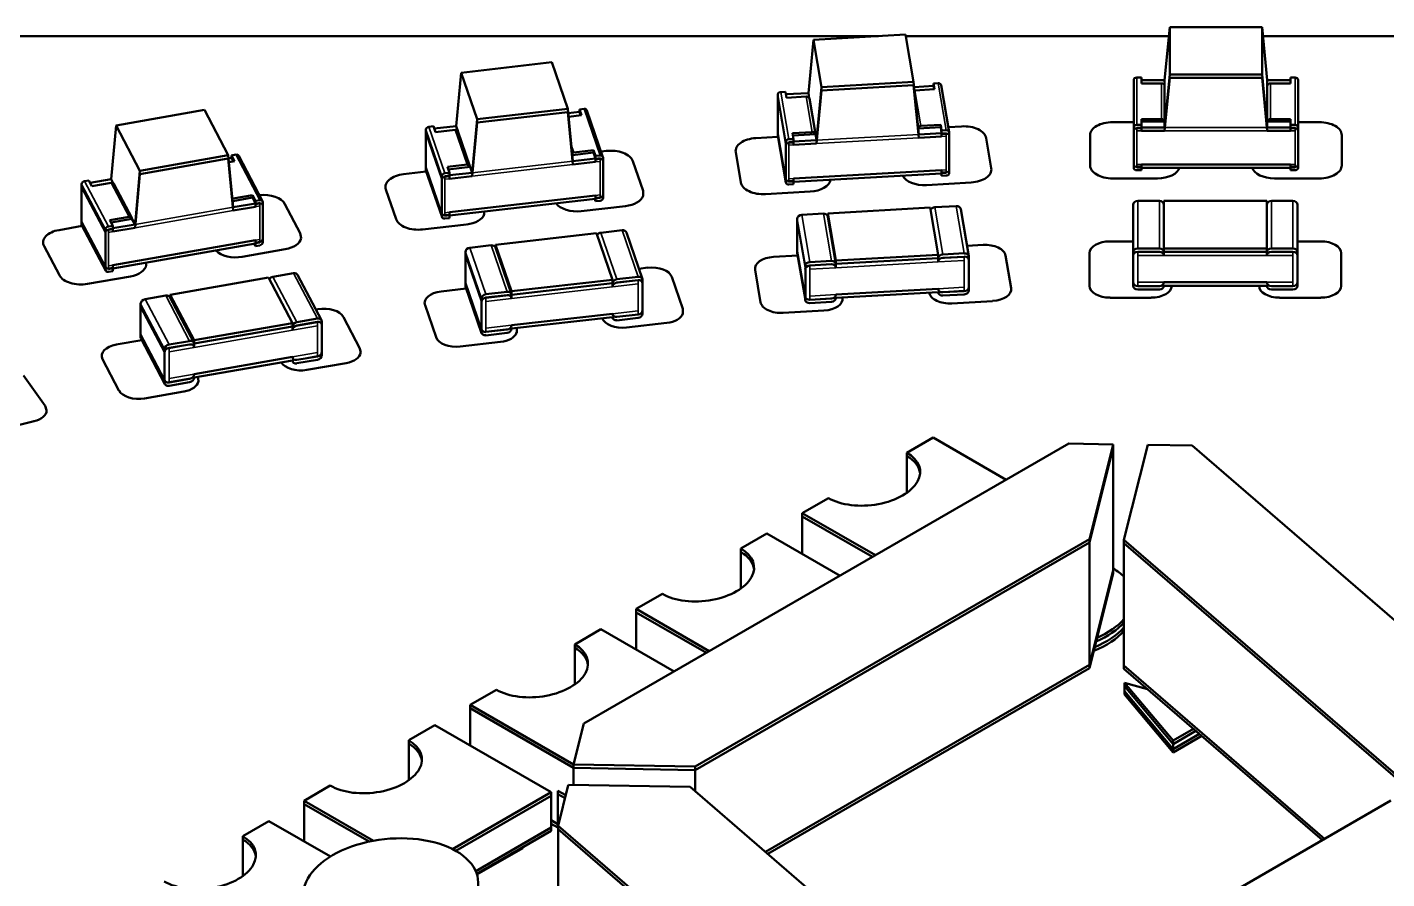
# Model space of a CAD drawing. Header units: inches. Extents: x -20.7 to 49, y -43 to 17.2.
# Drawn here: x 15.621 to 17.184, y 13.495 to 14.474 of the extents above; entities that cross this region are included whole.
import ezdxf

# ---------------------------------------------------------------- set-up
doc = ezdxf.new("R2010")
doc.units = ezdxf.units.IN
doc.header["$MEASUREMENT"] = 0
doc.layers.add('Visible (ANSI)', color=7, linetype='Continuous', lineweight=50)
doc.layers.add('Visible Narrow (ANSI)', color=7, linetype='Continuous', lineweight=35)

msp = doc.modelspace()

# ---------------------------------------------------------------- linework, layer by layer
at = {"layer": 'Visible (ANSI)'}
for p, q in [((15.1796, 14.4634), (16.5999, 14.4634)), ((16.5194, 14.3981), (16.5252, 14.4591)), ((16.5252, 14.4591), (16.631, 14.4652)), ((16.5252, 14.4591), (16.5345, 14.4049)), ((16.631, 14.4652), (16.6403, 14.4109)), ((16.6313, 14.4634), (16.9338, 14.4634)), ((16.9289, 14.413), (16.9348, 14.4738)), ((16.9348, 14.4738), (16.9348, 14.4192)), ((16.9348, 14.4738), (17.0411, 14.4738)), ((17.0411, 14.4738), (17.0411, 14.4192)), ((17.0411, 14.4738), (17.047, 14.413)), ((17.0421, 14.4634), (17.3446, 14.4634)), ((16.1201, 14.4214), (16.2244, 14.4334)), ((16.2244, 14.4334), (16.2428, 14.3799)), ((16.1143, 14.36), (16.1201, 14.4214)), ((16.1201, 14.4214), (16.1386, 14.3679)), ((16.8935, 14.3585), (16.8935, 14.413)), ((16.897, 14.4159), (16.9023, 14.4159)), ((16.9023, 14.4159), (16.9023, 14.4091)), ((16.9023, 14.413), (16.9289, 14.413)), ((16.9289, 14.3585), (16.9348, 14.4192)), ((16.9289, 14.3546), (16.9348, 14.4154)), ((16.9289, 14.413), (16.9289, 14.4062)), ((16.9348, 14.4192), (17.0411, 14.4192)), ((16.9348, 14.4154), (17.0411, 14.4154)), ((17.0411, 14.4192), (17.047, 14.3585)), ((17.0411, 14.4154), (17.047, 14.3546)), ((17.047, 14.413), (17.047, 14.4062)), ((17.047, 14.413), (17.0736, 14.413)), ((17.0736, 14.4159), (17.0789, 14.4159)), ((17.0736, 14.4091), (17.0736, 14.4159)), ((17.0824, 14.3585), (17.0824, 14.413)), ((16.4876, 14.3991), (16.4929, 14.3994)), ((16.4929, 14.3994), (16.4941, 14.3927)), ((16.4934, 14.3966), (16.5194, 14.3981)), ((16.5194, 14.3981), (16.5204, 14.3921)), ((16.5286, 14.3438), (16.5345, 14.4049)), ((16.5286, 14.3399), (16.5345, 14.401)), ((16.5345, 14.4049), (16.6403, 14.4109)), ((16.5345, 14.401), (16.6403, 14.407)), ((16.6403, 14.4109), (16.6462, 14.3505)), ((16.6403, 14.407), (16.6462, 14.3466)), ((16.6409, 14.405), (16.6634, 14.4062)), ((16.6416, 14.4011), (16.6645, 14.4024)), ((16.6634, 14.4091), (16.6686, 14.4094)), ((16.6645, 14.4024), (16.6634, 14.4091)), ((16.6634, 14.4091), (16.6634, 14.4062)), ((16.6634, 14.4062), (16.664, 14.4023)), ((16.6814, 14.3529), (16.6721, 14.4071)), ((16.9023, 14.4091), (16.9254, 14.4091)), ((16.9289, 14.3653), (16.9289, 14.4062)), ((17.047, 14.3653), (17.047, 14.4062)), ((17.0506, 14.4091), (17.0736, 14.4091)), ((16.4841, 14.3536), (16.4841, 14.3961)), ((16.4841, 14.3498), (16.4841, 14.3922)), ((16.4941, 14.3927), (16.517, 14.394)), ((16.5274, 14.351), (16.5205, 14.3917)), ((15.7234, 14.3609), (15.8251, 14.3787)), ((15.8251, 14.3787), (15.8525, 14.3265)), ((16.1328, 14.3065), (16.1386, 14.3679)), ((16.1386, 14.3679), (16.2428, 14.3799)), ((16.1386, 14.364), (16.2428, 14.376)), ((16.2428, 14.3799), (16.2486, 14.3198)), ((16.2428, 14.376), (16.2486, 14.3159)), ((16.2433, 14.3748), (16.2562, 14.3763)), ((16.2437, 14.3708), (16.2586, 14.3725)), ((16.2562, 14.3792), (16.2615, 14.3798)), ((16.2586, 14.3725), (16.2562, 14.3792)), ((16.2562, 14.3792), (16.2562, 14.3763)), ((16.2562, 14.3763), (16.2576, 14.3724)), ((16.2832, 14.3245), (16.2648, 14.378)), ((16.9254, 14.3682), (16.9023, 14.3682)), ((16.9023, 14.3682), (16.9023, 14.3614)), ((17.0736, 14.3682), (17.0506, 14.3682)), ((17.0736, 14.3614), (17.0736, 14.3682)), ((15.7177, 14.2992), (15.7234, 14.3609)), ((15.7234, 14.3609), (15.7508, 14.3087)), ((16.0796, 14.3136), (16.0796, 14.356)), ((16.0796, 14.3097), (16.0796, 14.3521)), ((16.0831, 14.3593), (16.0883, 14.3599)), ((16.0883, 14.3599), (16.0906, 14.3532)), ((16.0892, 14.3571), (16.1143, 14.36)), ((16.0906, 14.3532), (16.1132, 14.3558)), ((16.1143, 14.36), (16.1162, 14.3547)), ((16.1303, 14.3139), (16.1165, 14.3541)), ((16.1328, 14.3026), (16.1386, 14.364)), ((16.5239, 14.3532), (16.501, 14.3519)), ((16.501, 14.3519), (16.5022, 14.3452)), ((16.5015, 14.3491), (16.5275, 14.3506)), ((16.5275, 14.3506), (16.5286, 14.3438)), ((16.6455, 14.3573), (16.6715, 14.3587)), ((16.6462, 14.3505), (16.6726, 14.352)), ((16.6715, 14.3616), (16.6485, 14.3603)), ((16.6726, 14.3549), (16.6715, 14.3616)), ((16.6715, 14.3616), (16.6715, 14.3587)), ((16.6715, 14.3587), (16.6726, 14.352)), ((16.6726, 14.3549), (16.6779, 14.3552)), ((16.6726, 14.3549), (16.6726, 14.352)), ((16.6726, 14.351), (16.6779, 14.3513)), ((16.6726, 14.351), (16.6726, 14.3481)), ((16.6804, 14.3588), (16.6955, 14.3597)), ((16.6814, 14.31), (16.6814, 14.3525)), ((16.8433, 14.3148), (16.8433, 14.3497)), ((16.8691, 14.3646), (16.8935, 14.3646)), ((16.8935, 14.316), (16.8935, 14.3585)), ((16.8935, 14.3122), (16.8935, 14.3546)), ((16.897, 14.3614), (16.9023, 14.3614)), ((16.897, 14.3575), (16.9023, 14.3575)), ((16.9023, 14.3653), (16.9289, 14.3653)), ((16.9023, 14.3585), (16.9023, 14.3614)), ((16.9023, 14.3585), (16.9289, 14.3585)), ((16.9023, 14.3546), (16.9023, 14.3575)), ((16.9023, 14.3546), (16.9289, 14.3546)), ((16.9289, 14.3653), (16.9289, 14.3585)), ((17.047, 14.3653), (17.047, 14.3585)), ((17.047, 14.3653), (17.0736, 14.3653)), ((17.047, 14.3585), (17.0736, 14.3585)), ((17.047, 14.3546), (17.0736, 14.3546)), ((17.0736, 14.3614), (17.0789, 14.3614)), ((17.0736, 14.3614), (17.0736, 14.3585)), ((17.0736, 14.3575), (17.0789, 14.3575)), ((17.0736, 14.3575), (17.0736, 14.3546)), ((17.0824, 14.3646), (17.1068, 14.3646)), ((17.0824, 14.316), (17.0824, 14.3585)), ((17.0824, 14.3122), (17.0824, 14.3546)), ((17.1326, 14.3497), (17.1326, 14.3148)), ((16.459, 14.3462), (16.4844, 14.3477)), ((16.4934, 14.2951), (16.4841, 14.3494)), ((16.4934, 14.2993), (16.4934, 14.3418)), ((16.4934, 14.2955), (16.4934, 14.3379)), ((16.4969, 14.3449), (16.5022, 14.3452)), ((16.4969, 14.341), (16.5022, 14.3413)), ((16.5022, 14.3423), (16.5022, 14.3452)), ((16.5022, 14.3423), (16.5286, 14.3438)), ((16.5022, 14.3384), (16.5022, 14.3413)), ((16.5022, 14.3384), (16.5286, 14.3399)), ((16.6462, 14.3466), (16.6726, 14.3481)), ((16.6814, 14.3062), (16.6814, 14.3486)), ((16.7238, 14.3463), (16.7297, 14.3115)), ((15.7508, 14.3087), (15.8525, 14.3265)), ((15.7508, 14.3049), (15.8525, 14.3227)), ((15.8525, 14.3265), (15.8582, 14.2668)), ((15.8525, 14.3227), (15.8582, 14.2629)), ((15.8529, 14.3229), (15.8562, 14.3234)), ((15.8533, 14.3187), (15.8596, 14.3198)), ((15.8562, 14.3263), (15.8613, 14.3272)), ((15.8596, 14.3198), (15.8562, 14.3263)), ((15.8562, 14.3263), (15.8562, 14.3234)), ((15.8562, 14.3234), (15.8582, 14.3196)), ((15.8918, 14.2738), (15.8644, 14.326)), ((16.248, 14.3267), (16.2724, 14.3295)), ((16.2486, 14.3198), (16.2747, 14.3228)), ((16.2486, 14.3159), (16.2747, 14.3189)), ((16.2724, 14.3324), (16.2498, 14.3298)), ((16.2747, 14.3257), (16.2724, 14.3324)), ((16.2724, 14.3324), (16.2724, 14.3295)), ((16.2724, 14.3295), (16.2747, 14.3228)), ((16.2747, 14.3257), (16.2799, 14.3263)), ((16.2747, 14.3257), (16.2747, 14.3228)), ((16.2747, 14.3218), (16.2799, 14.3224)), ((16.2747, 14.3218), (16.2747, 14.3189)), ((16.2811, 14.3308), (16.2871, 14.3315)), ((16.2834, 14.2813), (16.2834, 14.3238)), ((16.2834, 14.2775), (16.2834, 14.3199)), ((16.3175, 14.3198), (16.3293, 14.2855)), ((16.4417, 14.2952), (16.4358, 14.3299)), ((15.7452, 14.247), (15.7508, 14.3087)), ((15.7452, 14.2431), (15.7508, 14.3049)), ((16.054, 14.3047), (16.0801, 14.3078)), ((16.0982, 14.2555), (16.0797, 14.309)), ((16.1015, 14.3058), (16.1067, 14.3064)), ((16.127, 14.3157), (16.1044, 14.3131)), ((16.1044, 14.3131), (16.1067, 14.3064)), ((16.1054, 14.3103), (16.1305, 14.3132)), ((16.1067, 14.3035), (16.1328, 14.3065)), ((16.1067, 14.3035), (16.1067, 14.3064)), ((16.1305, 14.3132), (16.1328, 14.3065)), ((16.5022, 14.2998), (16.6726, 14.3095)), ((16.5022, 14.296), (16.6726, 14.3057)), ((16.6726, 14.3028), (16.6721, 14.3056)), ((16.6726, 14.3095), (16.6726, 14.3066)), ((16.6726, 14.3066), (16.6779, 14.3069)), ((16.6726, 14.3057), (16.6726, 14.3028)), ((16.6726, 14.3028), (16.6779, 14.3031)), ((16.897, 14.3131), (16.9023, 14.3131)), ((16.897, 14.3093), (16.9023, 14.3093)), ((16.9023, 14.316), (17.0736, 14.316)), ((16.9023, 14.3131), (16.9023, 14.316)), ((16.9023, 14.3122), (17.0736, 14.3122)), ((16.9023, 14.3093), (16.9023, 14.3122)), ((17.0736, 14.316), (17.0736, 14.3131)), ((17.0736, 14.3131), (17.0789, 14.3131)), ((17.0736, 14.3122), (17.0736, 14.3093)), ((17.0736, 14.3093), (17.0789, 14.3093)), ((15.6838, 14.2508), (15.6838, 14.2932)), ((15.6838, 14.247), (15.6838, 14.2894)), ((15.6872, 14.2967), (15.6923, 14.2976)), ((15.6923, 14.2976), (15.6957, 14.2911)), ((15.6937, 14.295), (15.7177, 14.2992)), ((15.6957, 14.2911), (15.7178, 14.295)), ((15.7177, 14.2992), (15.7202, 14.2945)), ((15.7415, 14.2546), (15.7209, 14.2937)), ((16.0455, 14.2529), (16.0337, 14.2872)), ((16.098, 14.2601), (16.098, 14.3025)), ((16.098, 14.2562), (16.098, 14.2986)), ((16.1015, 14.3019), (16.1067, 14.3025)), ((16.1067, 14.2996), (16.1328, 14.3026)), ((16.1067, 14.2996), (16.1067, 14.3025)), ((16.4969, 14.2966), (16.5022, 14.2969)), ((16.4969, 14.2928), (16.5022, 14.2931)), ((16.5022, 14.2969), (16.5022, 14.2998)), ((16.5022, 14.2931), (16.5022, 14.296)), ((16.7065, 14.2952), (16.6551, 14.2923)), ((16.9208, 14.2998), (16.8691, 14.2998)), ((17.1068, 14.2998), (17.0551, 14.2998)), ((15.8575, 14.2738), (15.8802, 14.2778)), ((15.8802, 14.2806), (15.8582, 14.2768)), ((15.8836, 14.2741), (15.8802, 14.2806)), ((15.8802, 14.2806), (15.8802, 14.2778)), ((15.8802, 14.2778), (15.8836, 14.2712)), ((15.8836, 14.2741), (15.8887, 14.275)), ((15.8836, 14.2741), (15.8836, 14.2712)), ((15.8921, 14.2303), (15.8921, 14.2727)), ((16.1067, 14.2611), (16.2747, 14.2804)), ((16.1067, 14.2572), (16.2747, 14.2765)), ((16.2747, 14.2736), (16.2737, 14.2764)), ((16.2747, 14.2804), (16.2747, 14.2775)), ((16.2747, 14.2775), (16.2799, 14.2781)), ((16.2747, 14.2765), (16.2747, 14.2736)), ((16.2747, 14.2736), (16.2799, 14.2742)), ((16.3293, 14.2855), (16.3293, 14.2797)), ((16.5214, 14.2847), (16.47, 14.2818)), ((16.8981, 14.274), (16.9229, 14.274)), ((16.9282, 14.2194), (16.9282, 14.274)), ((16.9282, 14.274), (17.0463, 14.274)), ((17.0463, 14.2194), (17.0463, 14.274)), ((17.0517, 14.274), (17.0765, 14.274)), ((15.8582, 14.2668), (15.8836, 14.2712)), ((15.8582, 14.2629), (15.8836, 14.2674)), ((15.8836, 14.2703), (15.8887, 14.2712)), ((15.8836, 14.2703), (15.8836, 14.2674)), ((15.8921, 14.2264), (15.8921, 14.2689)), ((15.9176, 14.2704), (15.9352, 14.237)), ((16.1015, 14.2576), (16.1067, 14.2582)), ((16.1067, 14.2582), (16.1067, 14.2611)), ((16.1067, 14.2543), (16.1067, 14.2572)), ((16.1468, 14.2618), (16.1468, 14.2588)), ((16.309, 14.268), (16.2583, 14.2622)), ((16.5119, 14.258), (16.5366, 14.2594)), ((16.5511, 14.2016), (16.5418, 14.2559)), ((16.5419, 14.2597), (16.6594, 14.2664)), ((16.5511, 14.2054), (16.5419, 14.2597)), ((16.5419, 14.2556), (16.5419, 14.2597)), ((16.6687, 14.2121), (16.6594, 14.2664)), ((16.6647, 14.2667), (16.6894, 14.2681)), ((16.7039, 14.2103), (16.6946, 14.2646)), ((16.8928, 14.2151), (16.8928, 14.2697)), ((17.0818, 14.2151), (17.0818, 14.2697)), ((15.6579, 14.2405), (15.6845, 14.2452)), ((15.7115, 14.1937), (15.6841, 14.2459)), ((15.7113, 14.1986), (15.7113, 14.241)), ((15.7146, 14.2445), (15.7197, 14.2454)), ((15.7146, 14.2407), (15.7197, 14.2416)), ((15.7383, 14.2558), (15.7163, 14.2519)), ((15.7163, 14.2519), (15.7197, 14.2454)), ((15.7177, 14.2493), (15.7417, 14.2535)), ((15.7197, 14.2425), (15.7452, 14.247)), ((15.7197, 14.2425), (15.7197, 14.2454)), ((15.7197, 14.2387), (15.7452, 14.2431)), ((15.7197, 14.2387), (15.7197, 14.2416)), ((15.7417, 14.2535), (15.7452, 14.247)), ((16.1265, 14.247), (16.0759, 14.2412)), ((16.1015, 14.2537), (16.1067, 14.2543)), ((16.2808, 14.2375), (16.3051, 14.2403)), ((16.5066, 14.2186), (16.5066, 14.2533)), ((16.5066, 14.2148), (16.5066, 14.2495)), ((16.5511, 14.2015), (16.5419, 14.2558)), ((16.5419, 14.2556), (16.5419, 14.2558)), ((15.7113, 14.1948), (15.7113, 14.2372)), ((15.7197, 14.2001), (15.8836, 14.2288)), ((15.7197, 14.1962), (15.8836, 14.2249)), ((15.8836, 14.222), (15.8822, 14.2247)), ((15.8836, 14.2288), (15.8836, 14.2259)), ((15.8836, 14.2259), (15.8887, 14.2268)), ((15.8836, 14.2249), (15.8836, 14.222)), ((15.9352, 14.237), (15.9362, 14.2312)), ((16.1598, 14.2236), (16.2756, 14.2369)), ((16.294, 14.1834), (16.2756, 14.2369)), ((16.3286, 14.1842), (16.3102, 14.2377)), ((16.8662, 14.2275), (16.8928, 14.2275)), ((17.0818, 14.2275), (17.1084, 14.2275)), ((15.6583, 14.1885), (15.6407, 14.2219)), ((15.918, 14.2184), (15.8685, 14.2097)), ((15.8836, 14.222), (15.8887, 14.2229)), ((16.125, 14.1805), (16.125, 14.2152)), ((16.125, 14.1767), (16.125, 14.2114)), ((16.1302, 14.2202), (16.1546, 14.223)), ((16.178, 14.1669), (16.1596, 14.2204)), ((16.1782, 14.1701), (16.1598, 14.2236)), ((16.1598, 14.2198), (16.1598, 14.2236)), ((16.4793, 14.2097), (16.5071, 14.2113)), ((16.5159, 14.1599), (16.5066, 14.2142)), ((16.5511, 14.2054), (16.6687, 14.2121)), ((16.6687, 14.2077), (16.6687, 14.2121)), ((16.6739, 14.2124), (16.6986, 14.2138)), ((16.6739, 14.2085), (16.6986, 14.2099)), ((16.7018, 14.2223), (16.7202, 14.2234)), ((16.7039, 14.175), (16.7039, 14.2097)), ((16.7461, 14.2111), (16.7524, 14.1738)), ((16.8426, 14.1764), (16.8426, 14.2139)), ((16.8928, 14.1804), (16.8928, 14.2151)), ((16.8928, 14.1765), (16.8928, 14.2112)), ((16.8981, 14.2194), (16.9229, 14.2194)), ((16.8981, 14.2156), (16.9229, 14.2156)), ((16.9282, 14.2194), (17.0463, 14.2194)), ((16.9282, 14.2151), (16.9282, 14.2194)), ((16.9282, 14.2156), (17.0463, 14.2156)), ((16.9282, 14.2112), (16.9282, 14.2156)), ((17.0463, 14.2151), (17.0463, 14.2194)), ((17.0463, 14.2112), (17.0463, 14.2156)), ((17.0517, 14.2194), (17.0765, 14.2194)), ((17.0517, 14.2156), (17.0765, 14.2156)), ((17.0818, 14.1804), (17.0818, 14.2151)), ((17.0818, 14.1765), (17.0818, 14.2112)), ((17.132, 14.2139), (17.132, 14.1764)), ((15.7146, 14.1963), (15.7197, 14.1972)), ((15.7197, 14.1972), (15.7197, 14.2001)), ((15.7197, 14.1933), (15.7197, 14.1962)), ((15.7577, 14.2029), (15.7582, 14.2)), ((16.3245, 14.1961), (16.3347, 14.1973)), ((16.4645, 14.1574), (16.4581, 14.1948)), ((16.5159, 14.1643), (16.5159, 14.1991)), ((16.5159, 14.1605), (16.5159, 14.1952)), ((16.5211, 14.2037), (16.5458, 14.2051)), ((16.5211, 14.1998), (16.5458, 14.2012)), ((16.5511, 14.2015), (16.6687, 14.2082)), ((16.5511, 14.2011), (16.5511, 14.2054)), ((16.5511, 14.1972), (16.5511, 14.2015)), ((16.6687, 14.2039), (16.6687, 14.2082)), ((16.7039, 14.1712), (16.7039, 14.2059)), ((15.74, 14.1872), (15.6905, 14.1785)), ((15.7146, 14.1925), (15.7197, 14.1933)), ((15.7856, 14.166), (15.8987, 14.1858)), ((15.9261, 14.1336), (15.8987, 14.1858)), ((15.9038, 14.1867), (15.9275, 14.1909)), ((15.9596, 14.1368), (15.9322, 14.189)), ((16.1782, 14.1701), (16.294, 14.1834)), ((16.1782, 14.1662), (16.294, 14.1795)), ((16.294, 14.179), (16.294, 14.1834)), ((16.294, 14.1752), (16.294, 14.1795)), ((16.2993, 14.184), (16.3236, 14.1868)), ((16.2993, 14.1801), (16.3236, 14.1829)), ((16.3288, 14.1483), (16.3288, 14.183)), ((16.3288, 14.1445), (16.3288, 14.1792)), ((16.3625, 14.1866), (16.3751, 14.1498)), ((16.9282, 14.1804), (17.0463, 14.1804)), ((15.7568, 14.161), (15.7806, 14.1651)), ((15.8127, 14.1111), (15.7853, 14.1633)), ((15.8131, 14.1138), (15.7856, 14.166)), ((15.7856, 14.1625), (15.7856, 14.166)), ((16.0972, 14.17), (16.126, 14.1733)), ((16.1436, 14.122), (16.1252, 14.1755)), ((16.1487, 14.1667), (16.173, 14.1695)), ((16.1487, 14.1628), (16.173, 14.1656)), ((16.1782, 14.1662), (16.1781, 14.1664)), ((16.1782, 14.1657), (16.1782, 14.1701)), ((16.1782, 14.1619), (16.1782, 14.1662)), ((16.5511, 14.1663), (16.6687, 14.173)), ((16.5511, 14.1625), (16.6687, 14.1692)), ((16.5585, 14.1629), (16.5585, 14.1628)), ((16.6584, 14.1685), (16.6584, 14.1686)), ((16.6687, 14.1686), (16.6686, 14.1692)), ((16.6739, 14.169), (16.6986, 14.1704)), ((16.6739, 14.1651), (16.6986, 14.1665)), ((16.9135, 14.1627), (16.8662, 14.1627)), ((16.8981, 14.176), (16.9229, 14.176)), ((16.8981, 14.1722), (16.9229, 14.1722)), ((16.9282, 14.1765), (17.0463, 14.1765)), ((16.9371, 14.1765), (16.9371, 14.1764)), ((17.0375, 14.1764), (17.0375, 14.1765)), ((17.0517, 14.176), (17.0765, 14.176)), ((17.0517, 14.1722), (17.0765, 14.1722)), ((17.1084, 14.1627), (17.0611, 14.1627)), ((15.7517, 14.121), (15.7517, 14.1557)), ((15.7517, 14.1172), (15.7517, 14.1519)), ((15.9532, 14.1491), (15.9554, 14.1495)), ((16.0913, 14.1172), (16.0787, 14.154)), ((16.1434, 14.127), (16.1434, 14.1617)), ((16.1434, 14.1232), (16.1434, 14.1579)), ((16.3751, 14.1498), (16.3751, 14.1445)), ((16.5373, 14.1479), (16.4903, 14.1452)), ((16.5211, 14.1603), (16.5458, 14.1617)), ((16.5211, 14.1564), (16.5458, 14.1578)), ((16.7312, 14.1589), (16.6842, 14.1562)), ((15.8131, 14.1138), (15.9261, 14.1336)), ((15.9261, 14.1293), (15.9261, 14.1336)), ((15.9312, 14.1345), (15.9549, 14.1387)), ((15.9312, 14.1307), (15.9549, 14.1348)), ((15.96, 14.1005), (15.96, 14.1352)), ((15.96, 14.0966), (15.96, 14.1314)), ((15.9849, 14.1404), (16.0038, 14.1045)), ((16.1782, 14.131), (16.294, 14.1443)), ((16.1782, 14.1272), (16.294, 14.1405)), ((16.2942, 14.1393), (16.2938, 14.1404)), ((16.2993, 14.1406), (16.3236, 14.1434)), ((16.2993, 14.1367), (16.3236, 14.1395)), ((16.3566, 14.1338), (16.3102, 14.1284)), ((15.7795, 14.0634), (15.7521, 14.1156)), ((15.8131, 14.11), (15.9261, 14.1298)), ((15.9261, 14.1254), (15.9261, 14.1298)), ((16.1487, 14.1233), (16.173, 14.1261)), ((16.1487, 14.1194), (16.173, 14.1222)), ((16.184, 14.1278), (16.184, 14.1225)), ((15.7237, 14.1089), (15.7529, 14.114)), ((15.7792, 14.0688), (15.7792, 14.1035)), ((15.7792, 14.065), (15.7792, 14.0997)), ((15.7843, 14.1088), (15.808, 14.1129)), ((15.7843, 14.1049), (15.808, 14.1091)), ((15.8131, 14.11), (15.813, 14.11)), ((15.8131, 14.1095), (15.8131, 14.1138)), ((15.8131, 14.1056), (15.8131, 14.11)), ((16.0038, 14.1045), (16.0047, 14.0992)), ((16.1654, 14.1118), (16.1191, 14.1065)), ((15.7268, 14.056), (15.708, 14.0919)), ((15.8131, 14.0748), (15.9261, 14.0946)), ((15.8131, 14.0709), (15.9261, 14.0907)), ((15.9265, 14.0891), (15.9257, 14.0906)), ((15.9312, 14.0911), (15.9549, 14.0953)), ((15.9312, 14.0873), (15.9549, 14.0914)), ((15.988, 14.0875), (15.9428, 14.0796)), ((15.617, 14.0731), (15.6418, 14.0385)), ((15.7843, 14.0654), (15.808, 14.0695)), ((15.8173, 14.0716), (15.8182, 14.0666)), ((15.8015, 14.0549), (15.7563, 14.0469)), ((15.7843, 14.0615), (15.808, 14.0657)), ((15.6418, 14.0385), (15.6436, 14.0333)), ((15.6291, 14.0207), (15.5854, 14.0102)), ((16.2613, 13.673), (16.8188, 13.9949)), ((16.6327, 13.9845), (16.6628, 14.0018)), ((16.7468, 13.9533), (16.6628, 14.0018)), ((16.8188, 13.9949), (16.8699, 13.9941)), ((16.8699, 13.9941), (16.8424, 13.8851)), ((16.8699, 13.9902), (16.8424, 13.8812)), ((16.8699, 13.9941), (16.8699, 13.8494)), ((16.8699, 13.9902), (16.8699, 13.8455)), ((16.8822, 13.8844), (16.9097, 13.9934)), ((16.9097, 13.9934), (16.9607, 13.9926)), ((16.9607, 13.9926), (17.3247, 13.6781)), ((16.6327, 13.9845), (16.6327, 13.9385)), ((16.6327, 13.9806), (16.6327, 13.9385)), ((16.5124, 13.915), (16.5425, 13.9324)), ((16.5964, 13.8665), (16.5124, 13.915)), ((16.5124, 13.915), (16.5124, 13.8682)), ((16.5931, 13.8646), (16.5124, 13.9112)), ((16.5124, 13.9112), (16.5124, 13.8682)), ((16.8424, 13.8851), (16.3893, 13.6235)), ((16.8424, 13.8812), (16.3893, 13.6196)), ((16.4418, 13.8742), (16.4718, 13.8916)), ((16.5558, 13.8431), (16.4718, 13.8916)), ((16.8424, 13.7404), (16.8424, 13.8851)), ((16.8424, 13.7366), (16.8424, 13.8812)), ((17.203, 13.6076), (16.8822, 13.8844)), ((16.8822, 13.8844), (16.8822, 13.7398)), ((16.4418, 13.8742), (16.4418, 13.8283)), ((16.4418, 13.8704), (16.4418, 13.8283)), ((17.203, 13.6037), (16.8822, 13.8806)), ((16.8822, 13.8806), (16.8822, 13.7359)), ((16.8424, 13.7404), (16.8699, 13.8494)), ((16.8424, 13.7366), (16.8699, 13.8455)), ((16.3215, 13.8048), (16.3516, 13.8222)), ((16.4055, 13.7563), (16.3215, 13.8048)), ((16.3215, 13.8048), (16.3215, 13.7579)), ((16.4022, 13.7544), (16.3215, 13.8009)), ((16.3215, 13.8009), (16.3215, 13.7579)), ((16.2508, 13.764), (16.2809, 13.7814)), ((16.3649, 13.7329), (16.2809, 13.7814)), ((16.2508, 13.718), (16.2508, 13.764)), ((16.2508, 13.718), (16.2508, 13.7602)), ((16.4701, 13.5255), (16.8424, 13.7404)), ((16.4728, 13.5232), (16.8424, 13.7366)), ((16.8822, 13.7398), (17.1129, 13.5406)), ((16.8822, 13.7359), (17.1103, 13.5391)), ((16.1306, 13.6946), (16.1607, 13.7119)), ((16.8827, 13.7102), (16.8827, 13.7198)), ((16.8827, 13.7198), (16.9093, 13.7125)), ((16.9388, 13.6534), (16.8827, 13.7198)), ((16.8827, 13.7063), (16.8827, 13.7159)), ((16.9388, 13.6495), (16.8827, 13.7159)), ((16.8827, 13.7102), (16.9388, 13.6437)), ((16.2494, 13.626), (16.1306, 13.6946)), ((16.1306, 13.6946), (16.1306, 13.6477)), ((16.8827, 13.7063), (16.9388, 13.6398)), ((16.2494, 13.6221), (16.1306, 13.6907)), ((16.1306, 13.6907), (16.1306, 13.6477)), ((16.0599, 13.6538), (16.09, 13.6711)), ((16.2236, 13.594), (16.09, 13.6711)), ((16.2494, 13.6258), (16.2613, 13.673)), ((16.9622, 13.6669), (16.9388, 13.6534)), ((16.9649, 13.6646), (16.9388, 13.6495)), ((16.0599, 13.6078), (16.0599, 13.6538)), ((16.0599, 13.6078), (16.0599, 13.6499)), ((16.9388, 13.6437), (16.9689, 13.6611)), ((16.9388, 13.6398), (16.9716, 13.6588)), ((16.9388, 13.6534), (16.9388, 13.6437)), ((16.9388, 13.6495), (16.9388, 13.6398)), ((16.3893, 13.6235), (16.2494, 13.6258)), ((16.2494, 13.6258), (16.2494, 13.6025)), ((16.3893, 13.6196), (16.2494, 13.622)), ((16.2494, 13.622), (16.2494, 13.6025)), ((16.3893, 13.6235), (16.3893, 13.5952)), ((16.3893, 13.6196), (16.3893, 13.5952)), ((15.9397, 13.5843), (15.9697, 13.6017)), ((16.2316, 13.5554), (16.243, 13.6008)), ((16.243, 13.6008), (16.2435, 13.6026)), ((16.2435, 13.6026), (16.3834, 13.6003)), ((16.3834, 13.6003), (16.7069, 13.3211)), ((16.0194, 13.5383), (15.9397, 13.5843)), ((15.9397, 13.5843), (15.9397, 13.5375)), ((16.1104, 13.5286), (16.2236, 13.594)), ((16.1139, 13.5268), (16.2236, 13.5901)), ((16.2236, 13.594), (16.2236, 13.5535)), ((16.2236, 13.5901), (16.2236, 13.5496)), ((16.2315, 13.5572), (16.2315, 13.5958)), ((16.2315, 13.5958), (16.2405, 13.5906)), ((16.2315, 13.5534), (16.2315, 13.592)), ((16.2315, 13.592), (16.2396, 13.5873)), ((16.7493, 13.3306), (17.189, 13.5845)), ((16.0145, 13.5373), (15.9397, 13.5805)), ((15.9397, 13.5805), (15.9397, 13.5375)), ((15.869, 13.5436), (15.8991, 13.5609)), ((15.9698, 13.5201), (15.8991, 13.5609)), ((16.2236, 13.5535), (16.1369, 13.5034)), ((16.2236, 13.5618), (16.2315, 13.5572)), ((16.2236, 13.5579), (16.2315, 13.5534)), ((16.2322, 13.5576), (16.2315, 13.5572)), ((16.2316, 13.5535), (16.2315, 13.5534)), ((16.5849, 13.2509), (16.2316, 13.5554)), ((16.2316, 13.5554), (16.2316, 13.4108)), ((15.869, 13.4976), (15.869, 13.5436)), ((15.869, 13.4976), (15.869, 13.5397)), ((16.2236, 13.5496), (16.1381, 13.5003)), ((16.5849, 13.247), (16.2316, 13.5516)), ((16.2316, 13.5516), (16.2316, 13.4069)), ((16.1909, 13.5299), (16.1383, 13.4996)), ((16.1909, 13.5299), (16.1909, 13.5307))]:
    msp.add_line(p, q, dxfattribs=at)
for centre, major_axis, ratio, start_param, end_param in [((16.897, 14.413), (-0.00354, 0), 0.816497, 4.712389, 6.283185), ((17.0789, 14.413), (0.00354, 0), 0.816497, 0, 1.570796), ((16.4876, 14.3963), (-0.00349, -0.0006), 0.812565, 4.57465, 6.145446), ((16.6416, 14.3982), (0.00349, 0.0006), 0.812565, 1.433057, 1.529862), ((16.6686, 14.4065), (0.00349, 0.0006), 0.812565, 0, 1.433057), ((16.9254, 14.4062), (0.00354, 0), 0.816497, 0, 1.570796), ((17.0506, 14.4062), (-0.00354, 0), 0.816497, 4.712389, 6.283185), ((16.517, 14.3911), (0.00349, 0.0006), 0.812565, 0, 1.433057), ((16.2615, 14.3769), (0.00335, 0.00115), 0.800808, 0, 1.301594), ((16.9254, 14.3653), (0.00354, 0), 0.816497, 0, 1.570796), ((17.0506, 14.3653), (-0.00354, 0), 0.816497, 4.712389, 6.283185), ((16.0831, 14.3564), (-0.00335, -0.00115), 0.800808, 4.443187, 6.013983), ((16.1132, 14.3529), (0.00335, 0.00115), 0.800808, 0, 1.301594), ((16.4876, 14.35), (-0.00349, -0.0006), 0.812565, 6.145446, 6.283185), ((16.5239, 14.3504), (0.00349, 0.0006), 0.812565, 6.145446, 7.716242), ((16.6485, 14.3574), (0.00349, 0.0006), 0.812565, 1.433057, 2.541619), ((16.6779, 14.3523), (0.00349, 0.0006), 0.812565, 6.145446, 7.716242), ((16.6779, 14.3484), (0.00349, 0.0006), 0.812565, 6.145446, 7.716242), ((16.6981, 14.3449), (0.0258, 0), 0.57735, 0.098159, 1.668984), ((16.8691, 14.3497), (-0.0258, 0), 0.57735, 4.712382, 6.283193), ((16.897, 14.3585), (-0.00354, 0), 0.816497, 4.712389, 6.283185), ((16.897, 14.3546), (-0.00354, 0), 0.816497, 4.712389, 6.283185), ((17.0789, 14.3585), (0.00354, 0), 0.816497, 0, 1.570796), ((17.0789, 14.3546), (0.00354, 0), 0.816497, 0, 1.570796), ((17.1068, 14.3497), (0.0258, 0), 0.57735, 6.283178, 7.853989), ((16.4615, 14.3314), (-0.0258, 0), 0.57735, 4.81055, 6.38137), ((16.4969, 14.342), (-0.00349, -0.0006), 0.812565, 4.57465, 6.145446), ((16.4969, 14.3381), (-0.00349, -0.0006), 0.812565, 4.57465, 6.145446), ((15.8613, 14.3243), (0.00314, 0.00165), 0.781339, 0, 1.18125), ((16.2498, 14.3269), (0.00335, 0.00115), 0.800808, 1.301594, 1.934725), ((16.2799, 14.3234), (0.00335, 0.00115), 0.800808, 6.013983, 7.584779), ((16.2799, 14.3195), (0.00335, 0.00115), 0.800808, 6.013983, 7.584779), ((16.2921, 14.3169), (0.0258, 0), 0.57735, 0.196347, 1.767148), ((16.059, 14.2901), (-0.0258, 0), 0.57735, 4.908736, 6.479537), ((16.0831, 14.3101), (-0.00335, -0.00115), 0.800808, 6.013983, 6.283185), ((16.1015, 14.3029), (-0.00335, -0.00115), 0.800808, 4.443187, 6.013983), ((16.127, 14.3128), (0.00335, 0.00115), 0.800808, 6.013983, 7.584779), ((16.6526, 14.3071), (-0.0258, 0), 0.57735, 0.273666, 1.668984), ((16.6779, 14.3098), (0.00349, 0.0006), 0.812565, 4.57465, 6.145446), ((16.6779, 14.306), (0.00349, 0.0006), 0.812565, 4.57465, 6.145446), ((16.704, 14.3101), (0.0258, 0), 0.57735, 4.81055, 6.38137), ((16.8691, 14.3148), (-0.0258, 0), 0.57735, 6.283178, 7.853989), ((16.897, 14.316), (-0.00354, 0), 0.816497, 0, 1.570796), ((16.897, 14.3122), (-0.00354, 0), 0.816497, 0, 1.570796), ((16.9208, 14.3148), (0.0258, 0), 0.57735, 4.712382, 6.110057), ((17.0551, 14.3148), (-0.0258, 0), 0.57735, 0.173128, 1.570804), ((17.0789, 14.316), (0.00354, 0), 0.816497, 4.712389, 6.283185), ((17.0789, 14.3122), (0.00354, 0), 0.816497, 4.712389, 6.283185), ((17.1068, 14.3148), (0.0258, 0), 0.57735, 4.712382, 6.283193), ((15.6872, 14.2938), (-0.00314, -0.00165), 0.781339, 4.322843, 5.893639), ((15.7178, 14.2921), (0.00314, 0.00165), 0.781339, 0, 1.18125), ((16.1015, 14.299), (-0.00335, -0.00115), 0.800808, 4.443187, 6.013983), ((16.4675, 14.2966), (-0.0258, 0), 0.57735, 0.098159, 1.668984), ((16.4969, 14.2995), (-0.00349, -0.0006), 0.812565, 6.145446, 7.716242), ((16.4969, 14.2957), (-0.00349, -0.0006), 0.812565, 6.145446, 7.716242), ((16.5189, 14.2995), (0.0258, 0), 0.57735, 4.81055, 6.205863), ((15.8582, 14.2739), (0.00314, 0.00165), 0.781339, 1.18125, 1.445249), ((15.8929, 14.2661), (0.0258, 0), 0.57735, 0.29452, 1.755292), ((15.8887, 14.2721), (0.00314, 0.00165), 0.781339, 5.893639, 7.464435), ((16.2799, 14.2809), (0.00335, 0.00115), 0.800808, 4.443187, 6.013983), ((16.2799, 14.2771), (0.00335, 0.00115), 0.800808, 4.443187, 6.013983), ((16.304, 14.2826), (0.0258, 0), 0.57735, 4.908735, 6.086839), ((16.8981, 14.2697), (-0.00531, 0), 0.816497, 4.712389, 6.283185), ((16.9229, 14.2697), (0.00531, 0), 0.816497, 0, 1.570796), ((17.0517, 14.2697), (-0.00531, 0), 0.816497, 4.712389, 6.283185), ((17.0765, 14.2697), (0.00531, 0), 0.816497, 0, 1.570796), ((15.7383, 14.2529), (0.00314, 0.00165), 0.781339, 5.893639, 7.464435), ((15.8887, 14.2683), (0.00314, 0.00165), 0.781339, 5.893639, 7.464435), ((16.1015, 14.2605), (-0.00335, -0.00115), 0.800808, 6.013983, 7.584779), ((16.1015, 14.2566), (-0.00335, -0.00115), 0.800808, 6.013983, 7.584779), ((16.1215, 14.2617), (0.0258, 0), 0.57735, 4.908735, 6.086839), ((16.2533, 14.2768), (-0.0258, 0), 0.57735, 0.378945, 1.767148), ((16.5119, 14.2536), (-0.00524, -0.00089), 0.812565, 4.57465, 6.145446), ((16.5366, 14.255), (0.00524, 0.00089), 0.812565, 0, 1.433057), ((16.6647, 14.2623), (0.00524, 0.00089), 0.812565, 1.433057, 2.592933), ((16.6894, 14.2637), (0.00524, 0.00089), 0.812565, 0, 1.433057), ((15.6654, 14.2263), (-0.0258, 0), 0.57735, 5.006905, 6.577724), ((15.6872, 14.2475), (-0.00314, -0.00165), 0.781339, 5.893639, 6.283185), ((15.7146, 14.2416), (-0.00314, -0.00165), 0.781339, 4.322843, 5.893639), ((15.7146, 14.2378), (-0.00314, -0.00165), 0.781339, 4.322843, 5.893639), ((16.0708, 14.2558), (-0.0258, 0), 0.57735, 0.196347, 1.767148), ((16.3051, 14.2359), (0.00503, 0.00173), 0.800808, 0, 1.301594), ((15.8887, 14.2297), (0.00314, 0.00165), 0.781339, 4.322843, 5.893639), ((15.8887, 14.2258), (0.00314, 0.00165), 0.781339, 4.322843, 5.893639), ((15.9105, 14.2327), (0.0258, 0), 0.57735, 5.006919, 6.185002), ((16.2808, 14.2331), (0.00503, 0.00173), 0.800808, 1.301594, 2.343426), ((16.8662, 14.2139), (-0.0236, 0), 0.57735, 4.712395, 6.283179), ((17.1084, 14.2139), (0.0236, 0), 0.57735, 0.000006, 1.57079), ((15.861, 14.224), (-0.0258, 0), 0.57735, 0.48889, 1.865322), ((16.1302, 14.2158), (-0.00503, -0.00173), 0.800808, 4.443187, 6.013983), ((16.1546, 14.2186), (0.00503, 0.00173), 0.800808, 0, 1.301594), ((16.4816, 14.1961), (-0.0236, 0), 0.57735, 4.810574, 6.381354), ((16.5119, 14.2151), (-0.00524, -0.00089), 0.812565, 6.145446, 6.283185), ((16.6739, 14.208), (-0.00524, -0.00089), 0.812565, 4.57465, 6.145446), ((16.6986, 14.2094), (0.00524, 0.00089), 0.812565, 6.145446, 7.716242), ((16.6986, 14.2056), (0.00524, 0.00089), 0.812565, 6.145446, 7.716242), ((16.7226, 14.2098), (0.0236, 0), 0.57735, 0.098172, 1.668971), ((16.8981, 14.2151), (-0.00531, 0), 0.816497, 4.712389, 6.283185), ((16.8981, 14.2112), (-0.00531, 0), 0.816497, 4.712389, 6.283185), ((16.9229, 14.2151), (0.00531, 0), 0.816497, 0, 1.570796), ((16.9229, 14.2112), (0.00531, 0), 0.816497, 0, 1.570796), ((17.0517, 14.2151), (-0.00531, 0), 0.816497, 4.712389, 6.283185), ((17.0517, 14.2112), (-0.00531, 0), 0.816497, 4.712389, 6.283185), ((17.0765, 14.2151), (0.00531, 0), 0.816497, 0, 1.570796), ((17.0765, 14.2112), (0.00531, 0), 0.816497, 0, 1.570796), ((15.7146, 14.1992), (-0.00314, -0.00165), 0.781339, 5.893639, 7.464435), ((15.7146, 14.1953), (-0.00314, -0.00165), 0.781339, 5.893639, 7.464435), ((15.7325, 14.2015), (0.0258, 0), 0.57735, 5.006919, 6.185002), ((16.3393, 14.1839), (0.0236, 0), 0.57735, 0.196363, 1.767133), ((16.5211, 14.1994), (-0.00524, -0.00089), 0.812565, 4.57465, 6.145446), ((16.5211, 14.1955), (-0.00524, -0.00089), 0.812565, 4.57465, 6.145446), ((16.5458, 14.2008), (0.00524, 0.00089), 0.812565, 6.145446, 7.716242), ((16.5458, 14.1969), (0.00524, 0.00089), 0.812565, 6.145446, 7.716242), ((16.6739, 14.2042), (-0.00524, -0.00089), 0.812565, 4.57465, 6.145446), ((15.683, 14.1928), (-0.0258, 0), 0.57735, 0.29452, 1.865322), ((15.9038, 14.1824), (0.00471, 0.00247), 0.781339, 1.18125, 2.147559), ((15.9275, 14.1865), (0.00471, 0.00247), 0.781339, 0, 1.18125), ((16.2993, 14.1796), (-0.00503, -0.00173), 0.800808, 4.443187, 6.013983), ((16.2993, 14.1758), (-0.00503, -0.00173), 0.800808, 4.443187, 6.013983), ((16.3236, 14.1824), (0.00503, 0.00173), 0.800808, 6.013983, 7.584779), ((16.3236, 14.1786), (0.00503, 0.00173), 0.800808, 6.013983, 7.584779), ((16.8981, 14.1804), (-0.00531, 0), 0.816497, 0, 1.570796), ((16.9229, 14.1804), (0.00531, 0), 0.816497, 4.712389, 6.283185), ((17.0517, 14.1804), (-0.00531, 0), 0.816497, 0, 1.570796), ((17.0765, 14.1804), (0.00531, 0), 0.816497, 4.712389, 6.283185), ((15.7806, 14.1608), (0.00471, 0.00247), 0.781339, 0, 1.18125), ((16.1018, 14.1566), (-0.0236, 0), 0.57735, 4.90874, 6.479534), ((16.1302, 14.1773), (-0.00503, -0.00173), 0.800808, 6.013983, 6.283185), ((16.1487, 14.1623), (-0.00503, -0.00173), 0.800808, 4.443187, 6.013983), ((16.1487, 14.1585), (-0.00503, -0.00173), 0.800808, 4.443187, 6.013983), ((16.173, 14.1651), (0.00503, 0.00173), 0.800808, 6.013983, 7.584779), ((16.173, 14.1613), (0.00503, 0.00173), 0.800808, 6.013983, 7.584779), ((16.5211, 14.1646), (-0.00524, -0.00089), 0.812565, 6.145446, 7.716242), ((16.535, 14.1614), (0.0236, 0), 0.57735, 4.810574, 6.381354), ((16.5458, 14.166), (0.00524, 0.00089), 0.812565, 4.57465, 6.145446), ((16.5458, 14.1622), (0.00524, 0.00089), 0.812565, 4.57465, 6.145446), ((16.6819, 14.1698), (-0.0236, 0), 0.57735, 0.098172, 1.668971), ((16.6739, 14.1733), (-0.00524, -0.00089), 0.812565, 6.145446, 7.716242), ((16.6739, 14.1695), (-0.00524, -0.00089), 0.812565, 6.145446, 7.716242), ((16.6986, 14.1747), (0.00524, 0.00089), 0.812565, 4.57465, 6.145446), ((16.6986, 14.1709), (0.00524, 0.00089), 0.812565, 4.57465, 6.145446), ((16.7289, 14.1725), (0.0236, 0), 0.57735, 4.810574, 6.381354), ((16.8662, 14.1764), (-0.0236, 0), 0.57735, 0.000006, 1.57079), ((16.8981, 14.1765), (-0.00531, 0), 0.816497, 0, 1.570796), ((16.9135, 14.1764), (0.0236, 0), 0.57735, 4.712395, 6.283179), ((16.9229, 14.1765), (0.00531, 0), 0.816497, 4.712389, 6.283185), ((17.0611, 14.1764), (-0.0236, 0), 0.57735, 0.000006, 1.57079), ((17.0517, 14.1765), (-0.00531, 0), 0.816497, 0, 1.570796), ((17.0765, 14.1765), (0.00531, 0), 0.816497, 4.712389, 6.283185), ((17.1084, 14.1764), (0.0236, 0), 0.57735, 4.712395, 6.283179), ((15.7568, 14.1566), (-0.00471, -0.00247), 0.781339, 4.322843, 5.893639), ((15.9623, 14.1365), (0.0236, 0), 0.57735, 0.294533, 1.865314), ((16.3236, 14.1477), (0.00503, 0.00173), 0.800808, 4.443187, 6.013983), ((16.488, 14.1588), (-0.0236, 0), 0.57735, 0.098172, 1.668971), ((16.5211, 14.1608), (-0.00524, -0.00089), 0.812565, 6.145446, 7.716242), ((15.9312, 14.1302), (-0.00471, -0.00247), 0.781339, 4.322843, 5.893639), ((15.9549, 14.1343), (0.00471, 0.00247), 0.781339, 5.893639, 7.464435), ((15.9549, 14.1305), (0.00471, 0.00247), 0.781339, 5.893639, 7.464435), ((16.173, 14.1304), (0.00503, 0.00173), 0.800808, 4.443187, 6.013983), ((16.3056, 14.1418), (-0.0236, 0), 0.57735, 0.197195, 1.767133), ((16.2993, 14.1449), (-0.00503, -0.00173), 0.800808, 6.013983, 7.584779), ((16.2993, 14.1411), (-0.00503, -0.00173), 0.800808, 6.013983, 7.584779), ((16.3236, 14.1439), (0.00503, 0.00173), 0.800808, 4.443187, 6.013983), ((16.352, 14.1471), (0.0236, 0), 0.57735, 4.908741, 6.086833), ((15.7568, 14.1181), (-0.00471, -0.00247), 0.781339, 5.893639, 6.283185), ((15.9312, 14.1263), (-0.00471, -0.00247), 0.781339, 4.322843, 5.893639), ((16.1145, 14.1199), (-0.0236, 0), 0.57735, 0.196363, 1.767133), ((16.1487, 14.1276), (-0.00503, -0.00173), 0.800808, 6.013983, 7.584779), ((16.1487, 14.1238), (-0.00503, -0.00173), 0.800808, 6.013983, 7.584779), ((16.1608, 14.1252), (0.0236, 0), 0.57735, 4.908741, 6.086833), ((16.173, 14.1266), (0.00503, 0.00173), 0.800808, 4.443187, 6.013983), ((15.7306, 14.0959), (-0.0236, 0), 0.57735, 5.006922, 6.577703), ((15.7843, 14.1044), (-0.00471, -0.00247), 0.781339, 4.322843, 5.893639), ((15.7843, 14.1006), (-0.00471, -0.00247), 0.781339, 4.322843, 5.893639), ((15.808, 14.1086), (0.00471, 0.00247), 0.781339, 5.893639, 7.464435), ((15.808, 14.1047), (0.00471, 0.00247), 0.781339, 5.893639, 7.464435), ((15.9549, 14.0996), (0.00471, 0.00247), 0.781339, 4.322843, 5.893639), ((15.9359, 14.0927), (-0.0236, 0), 0.57735, 0.310539, 1.865314), ((15.9312, 14.0955), (-0.00471, -0.00247), 0.781339, 5.893639, 7.464435), ((15.9312, 14.0916), (-0.00471, -0.00247), 0.781339, 5.893639, 7.464435), ((15.9549, 14.0958), (0.00471, 0.00247), 0.781339, 4.322843, 5.893639), ((15.9811, 14.1006), (0.0236, 0), 0.57735, 5.006908, 6.185014), ((15.7843, 14.0697), (-0.00471, -0.00247), 0.781339, 5.893639, 7.464435), ((15.808, 14.0739), (0.00471, 0.00247), 0.781339, 4.322843, 5.893639), ((15.808, 14.07), (0.00471, 0.00247), 0.781339, 4.322843, 5.893639), ((15.7494, 14.06), (-0.0236, 0), 0.57735, 0.294533, 1.865314), ((15.7843, 14.0659), (-0.00471, -0.00247), 0.781339, 5.893639, 7.464435), ((15.7947, 14.0679), (0.0236, 0), 0.57735, 5.006908, 6.185014), ((15.62, 14.0333), (0.0236, 0), 0.57735, 5.105072, 6.283197), ((16.5876, 13.9584), (0.0602, 0.0061), 0.569494, 3.811058, 6.952651), ((16.5876, 13.9546), (0.0602, 0.0061), 0.569494, 6.281786, 6.952651), ((16.3967, 13.8482), (0.0602, 0.0061), 0.569494, 3.811058, 6.952651), ((16.3967, 13.8443), (0.0602, 0.0061), 0.569494, 6.281786, 6.952651), ((16.8023, 13.8121), (-0.0904, -0.0091), 0.569494, 3.811058, 3.812943), ((16.8023, 13.8121), (0.0904, 0.0091), 0.569494, 0.432826, 0.669466), ((16.8023, 13.8082), (0.0904, 0.0091), 0.569494, 5.212139, 5.736006), ((16.8023, 13.8121), (0.0904, 0.0091), 0.569494, 5.226402, 5.736006), ((16.8023, 13.7986), (-0.0904, -0.0091), 0.569494, 2.035613, 2.594414), ((16.8023, 13.8025), (-0.0904, -0.0091), 0.569494, 2.049465, 2.594414), ((16.2058, 13.738), (0.0602, 0.0061), 0.569494, 3.811058, 6.952651), ((16.2058, 13.7341), (0.0602, 0.0061), 0.569494, 6.281786, 6.952651), ((16.0148, 13.6277), (0.0602, 0.0061), 0.569494, 3.811058, 6.952651), ((16.0148, 13.6239), (0.0602, 0.0061), 0.569494, 6.281786, 6.952651), ((15.8239, 13.5175), (0.0602, 0.0061), 0.569494, 3.811058, 6.952651), ((15.8239, 13.5137), (0.0602, 0.0061), 0.569494, 6.281786, 6.952651), ((16.0392, 13.4831), (-0.1004, -0.0101), 0.569494, 3.811058, 6.952651), ((16.0392, 13.4831), (0.1004, 0.0101), 0.569494, 3.811058, 6.952651)]:
    msp.add_ellipse(centre, major_axis=major_axis, ratio=ratio, start_param=start_param, end_param=end_param, dxfattribs=at)
at = {"layer": 'Visible Narrow (ANSI)'}
for p, q in [((16.897, 14.3614), (16.897, 14.4159)), ((17.0789, 14.3614), (17.0789, 14.4159)), ((16.4969, 14.3449), (16.4876, 14.3991)), ((16.6485, 14.3603), (16.6416, 14.4011)), ((16.6779, 14.3552), (16.6686, 14.4094)), ((16.9254, 14.3682), (16.9254, 14.4091)), ((17.0506, 14.3682), (17.0506, 14.4091)), ((16.4934, 14.3418), (16.4841, 14.3961)), ((16.4934, 14.3379), (16.4841, 14.3922)), ((16.5239, 14.3532), (16.517, 14.394)), ((16.2799, 14.3263), (16.2615, 14.3798)), ((16.098, 14.3025), (16.0796, 14.356)), ((16.098, 14.2986), (16.0796, 14.3521)), ((16.1015, 14.3058), (16.0831, 14.3593)), ((16.127, 14.3157), (16.1132, 14.3558)), ((16.4934, 14.2993), (16.4841, 14.3536)), ((16.4934, 14.2955), (16.4841, 14.3498)), ((16.6462, 14.3505), (16.5286, 14.3438)), ((16.6726, 14.352), (16.6779, 14.3523)), ((16.6779, 14.3098), (16.6779, 14.3523)), ((16.897, 14.3585), (16.9023, 14.3585)), ((16.897, 14.316), (16.897, 14.3585)), ((16.897, 14.3546), (16.9023, 14.3546)), ((16.897, 14.3122), (16.897, 14.3546)), ((17.047, 14.3585), (16.9289, 14.3585)), ((17.047, 14.3546), (16.9289, 14.3546)), ((17.0736, 14.3585), (17.0789, 14.3585)), ((17.0736, 14.3546), (17.0789, 14.3546)), ((17.0789, 14.316), (17.0789, 14.3585)), ((17.0789, 14.3122), (17.0789, 14.3546)), ((16.2498, 14.3298), (16.2468, 14.3384)), ((16.4969, 14.342), (16.5022, 14.3423)), ((16.4969, 14.2995), (16.4969, 14.342)), ((16.4969, 14.3381), (16.5022, 14.3384)), ((16.4969, 14.2957), (16.4969, 14.3381)), ((16.6462, 14.3466), (16.5286, 14.3399)), ((16.6726, 14.3481), (16.6779, 14.3484)), ((16.6779, 14.306), (16.6779, 14.3484)), ((15.8887, 14.275), (15.8613, 14.3272)), ((16.2486, 14.3198), (16.1328, 14.3065)), ((16.2747, 14.3228), (16.2799, 14.3234)), ((16.2747, 14.3189), (16.2799, 14.3195)), ((16.2799, 14.2809), (16.2799, 14.3234)), ((16.2799, 14.2771), (16.2799, 14.3195)), ((16.098, 14.2601), (16.0796, 14.3136)), ((16.098, 14.2562), (16.0796, 14.3097)), ((16.1015, 14.3029), (16.1067, 14.3035)), ((16.1015, 14.2605), (16.1015, 14.3029)), ((16.2486, 14.3159), (16.1328, 14.3026)), ((16.6726, 14.3095), (16.6779, 14.3098)), ((16.6726, 14.3057), (16.6779, 14.306)), ((16.897, 14.316), (16.9023, 14.316)), ((16.897, 14.3122), (16.9023, 14.3122)), ((17.0736, 14.316), (17.0789, 14.316)), ((17.0736, 14.3122), (17.0789, 14.3122)), ((15.7113, 14.241), (15.6838, 14.2932)), ((15.7113, 14.2372), (15.6838, 14.2894)), ((15.7146, 14.2445), (15.6872, 14.2967)), ((15.7383, 14.2558), (15.7178, 14.295)), ((16.1015, 14.299), (16.1067, 14.2996)), ((16.1015, 14.2566), (16.1015, 14.299)), ((16.4969, 14.2995), (16.5022, 14.2998)), ((16.4969, 14.2957), (16.5022, 14.296)), ((15.8582, 14.2768), (15.857, 14.2789)), ((15.8836, 14.2712), (15.8887, 14.2721)), ((15.8887, 14.2297), (15.8887, 14.2721)), ((16.2747, 14.2804), (16.2799, 14.2809)), ((16.2747, 14.2765), (16.2799, 14.2771)), ((16.8981, 14.2194), (16.8981, 14.274)), ((16.9229, 14.2194), (16.9229, 14.274)), ((17.0517, 14.2194), (17.0517, 14.274)), ((17.0765, 14.2194), (17.0765, 14.274)), ((15.8582, 14.2668), (15.7452, 14.247)), ((15.8582, 14.2629), (15.7452, 14.2431)), ((15.8836, 14.2674), (15.8887, 14.2683)), ((15.8887, 14.2258), (15.8887, 14.2683)), ((16.1015, 14.2605), (16.1067, 14.2611)), ((16.1015, 14.2566), (16.1067, 14.2572)), ((16.5211, 14.2037), (16.5119, 14.258)), ((16.5458, 14.2051), (16.5366, 14.2594)), ((16.6739, 14.2124), (16.6647, 14.2667)), ((16.6986, 14.2138), (16.6894, 14.2681)), ((15.7113, 14.1986), (15.6838, 14.2508)), ((15.7113, 14.1948), (15.6838, 14.247)), ((15.7146, 14.2416), (15.7197, 14.2425)), ((15.7146, 14.1992), (15.7146, 14.2416)), ((16.3236, 14.1868), (16.3051, 14.2403)), ((16.5159, 14.1991), (16.5066, 14.2533)), ((16.5159, 14.1952), (16.5066, 14.2495)), ((15.7146, 14.2378), (15.7197, 14.2387)), ((15.7146, 14.1953), (15.7146, 14.2378)), ((15.8836, 14.2288), (15.8887, 14.2297)), ((15.8836, 14.2249), (15.8887, 14.2258)), ((16.2993, 14.184), (16.2808, 14.2375)), ((16.1434, 14.1617), (16.125, 14.2152)), ((16.1434, 14.1579), (16.125, 14.2114)), ((16.1487, 14.1667), (16.1302, 14.2202)), ((16.173, 14.1695), (16.1546, 14.223)), ((16.5159, 14.1643), (16.5066, 14.2186)), ((16.5159, 14.1605), (16.5066, 14.2148)), ((16.6687, 14.2077), (16.6986, 14.2094)), ((16.6986, 14.1747), (16.6986, 14.2094)), ((16.8981, 14.1804), (16.8981, 14.2151)), ((16.8981, 14.2151), (16.9282, 14.2151)), ((16.8981, 14.1765), (16.8981, 14.2112)), ((16.8981, 14.2112), (16.9282, 14.2112)), ((16.9282, 14.2151), (17.0463, 14.2151)), ((16.9282, 14.2112), (17.0463, 14.2112)), ((17.0463, 14.2151), (17.0765, 14.2151)), ((17.0463, 14.2112), (17.0765, 14.2112)), ((17.0765, 14.1804), (17.0765, 14.2151)), ((17.0765, 14.1765), (17.0765, 14.2112)), ((15.7146, 14.1992), (15.7197, 14.2001)), ((15.7146, 14.1953), (15.7197, 14.1962)), ((16.5211, 14.1994), (16.5511, 14.2011)), ((16.5211, 14.1646), (16.5211, 14.1994)), ((16.5211, 14.1955), (16.5511, 14.1972)), ((16.5211, 14.1608), (16.5211, 14.1955)), ((16.5511, 14.2011), (16.6687, 14.2077)), ((16.5511, 14.1972), (16.6687, 14.2039)), ((16.6687, 14.2039), (16.6986, 14.2056)), ((16.6986, 14.1709), (16.6986, 14.2056)), ((15.9312, 14.1345), (15.9038, 14.1867)), ((15.9549, 14.1387), (15.9275, 14.1909)), ((16.1434, 14.127), (16.125, 14.1805)), ((16.1782, 14.1657), (16.294, 14.179)), ((16.294, 14.179), (16.3236, 14.1824)), ((16.294, 14.1752), (16.3236, 14.1786)), ((16.3236, 14.1477), (16.3236, 14.1824)), ((16.3236, 14.1439), (16.3236, 14.1786)), ((16.8981, 14.1804), (16.9282, 14.1804)), ((17.0463, 14.1804), (17.0765, 14.1804)), ((15.808, 14.1129), (15.7806, 14.1651)), ((16.1434, 14.1232), (16.125, 14.1767)), ((16.1487, 14.1623), (16.1782, 14.1657)), ((16.1487, 14.1276), (16.1487, 14.1623)), ((16.1782, 14.1619), (16.294, 14.1752)), ((16.5211, 14.1646), (16.5511, 14.1663)), ((16.5211, 14.1608), (16.5511, 14.1625)), ((16.6687, 14.173), (16.6986, 14.1747)), ((16.6687, 14.1692), (16.6986, 14.1709)), ((16.8981, 14.1765), (16.9282, 14.1765)), ((17.0463, 14.1765), (17.0765, 14.1765)), ((15.7792, 14.1035), (15.7517, 14.1557)), ((15.7792, 14.0997), (15.7517, 14.1519)), ((15.7843, 14.1088), (15.7568, 14.161)), ((16.1487, 14.1585), (16.1782, 14.1619)), ((16.1487, 14.1238), (16.1487, 14.1585)), ((16.294, 14.1443), (16.3236, 14.1477)), ((15.9261, 14.1293), (15.9549, 14.1343)), ((15.9549, 14.0996), (15.9549, 14.1343)), ((16.1487, 14.1276), (16.1782, 14.131)), ((16.294, 14.1405), (16.3236, 14.1439)), ((15.7792, 14.0688), (15.7517, 14.121)), ((15.7792, 14.065), (15.7517, 14.1172)), ((15.8131, 14.1095), (15.9261, 14.1293)), ((15.8131, 14.1056), (15.9261, 14.1254)), ((15.9261, 14.1254), (15.9549, 14.1305)), ((15.9549, 14.0958), (15.9549, 14.1305)), ((16.1487, 14.1238), (16.1782, 14.1272)), ((15.7843, 14.1044), (15.8131, 14.1095)), ((15.7843, 14.1006), (15.8131, 14.1056)), ((15.7843, 14.0697), (15.7843, 14.1044)), ((15.7843, 14.0659), (15.7843, 14.1006)), ((15.9261, 14.0946), (15.9549, 14.0996)), ((15.9261, 14.0907), (15.9549, 14.0958)), ((15.7843, 14.0697), (15.8131, 14.0748)), ((15.7843, 14.0659), (15.8131, 14.0709))]:
    msp.add_line(p, q, dxfattribs=at)

doc.saveas('drawing.dxf')
